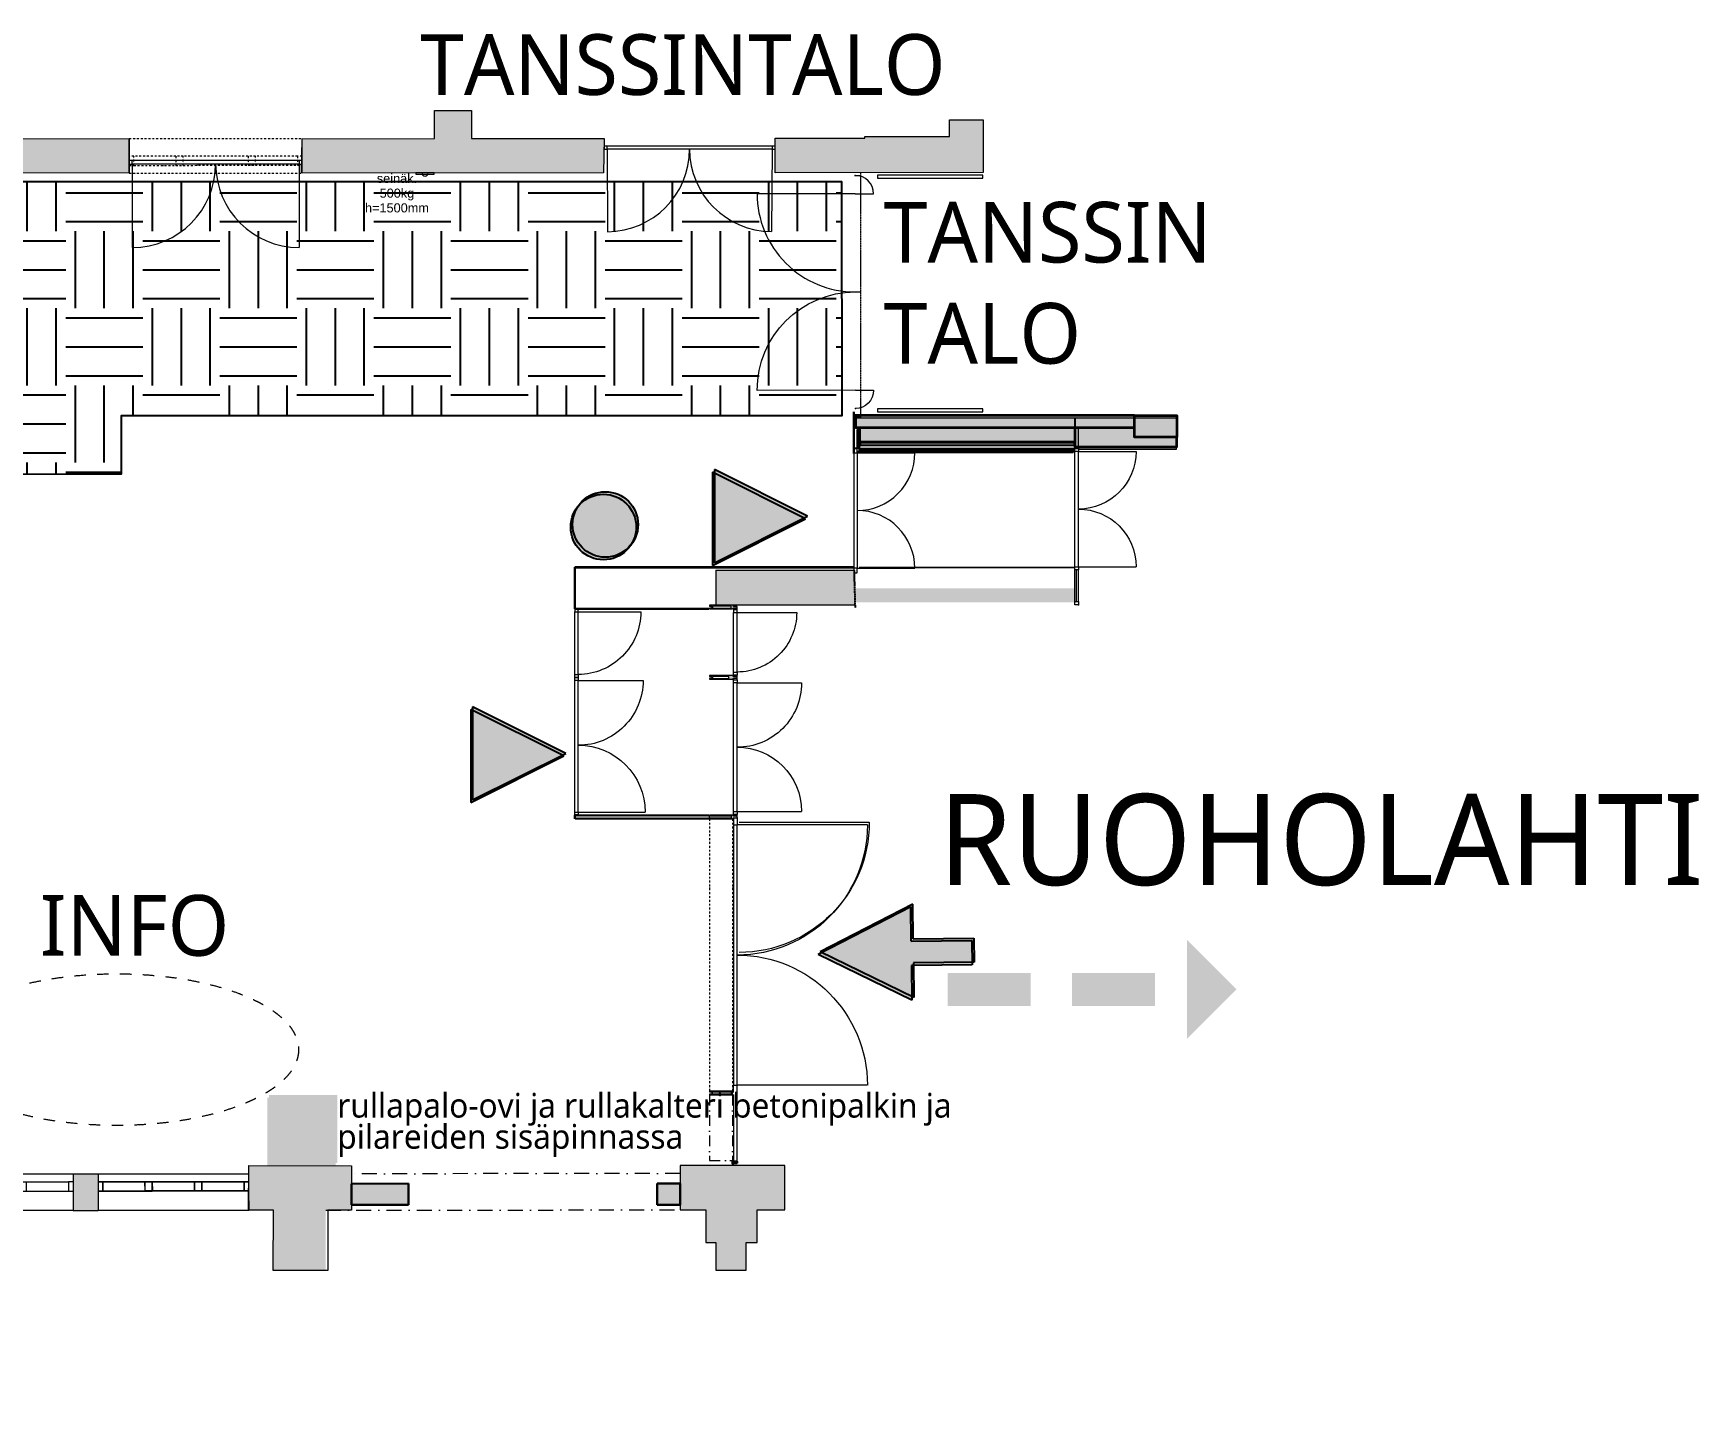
# Model space of a CAD drawing. Header units: millimetres. Extents: x -2569 to 735611, y -420503 to 265310.
# Drawn here: x 456196 to 483652, y 33043 to 55679 of the extents above; entities that cross this region are included whole.
import ezdxf

# ---------------------------------------------------------------- set-up
doc = ezdxf.new("R2010")
doc.units = ezdxf.units.MM
for name, pattern in [('DASHDOT', [10, 5, -2.5, 0, -2.5]), ('DASHDOT2', [12.7, 6.35, -3.175, 0, -3.175]), ('KATKOVIIVA', [75, 37.5, -37.5]), ('Pistekatkoviiva', [335.138881, 176.388884, -88.194442, 0, -70.555556])]:
    doc.linetypes.add(name, pattern=pattern)
for name, color, linetype in [('02 IKKUNA', 4, 'Continuous'), ('02 KALUSTEET', 7, 'Continuous'), ('02 Lasiovi', 4, 'Continuous'), ('02 OVI', 5, 'Continuous'), ('02 TERASSI', 30, 'Continuous'), ('02 YLÄPUOLINEN', 8, 'DASHDOT2'), ('03 TEKSTIT', 7, 'Continuous'), ('05 palosammuttimet', 240, 'Continuous'), ('05 Poistumistie', 72, 'Continuous'), ('06 sähkökeskus', 152, 'Continuous'), ('07 tavarat', 40, 'Continuous'), ('NewSEINAT ULKO', 7, 'Continuous')]:
    doc.layers.add(name, color=color, linetype=linetype)
for name, color, linetype, lineweight in [('02 KAIDE', 6, 'Continuous', 13), ('02 KANTAVA', 24, 'Continuous', 35), ('02 KANTAVA _väri', 2, 'Continuous', 35), ('02 SEINALINJA', 151, 'Continuous', 13), ('02 TERÄS', 24, 'Continuous', 5), ('02 VÄLISEINÄ', 21, 'Continuous', 25), ('02 VÄLISEINÄ _väri', 21, 'Continuous', 25)]:
    doc.layers.add(name, color=color, linetype=linetype, lineweight=lineweight)
doc.styles.get("Standard").update_dxf_attribs({"font": ''})
doc.styles.get('Standard').set_extended_font_data('Roboto')
pattern_1 = [(45, (271365, 7504), (-4772.97, 4772.97), [0, -4500, 0, -6750]), (110, (286365, 7504), (6342.93, 2308.64), [0, -3300, 0, -5700])]
pattern_2 = [(45, (271439.5, 7369), (-4772.97, 4772.97), [0, -4500, 0, -6750]), (110, (286439.5, 7369), (6342.93, 2308.64), [0, -3300, 0, -5700])]
pattern_3 = [(45, (271365, 7504), (-4772.97, 4772.97), [0, -4500, 0, -6750]), (110, (286365, 7504), (6342.93, 2308.64), [0, -3300, 0, -5700])]
pattern_4 = [(45, (271439.5, 7369), (-4772.97, 4772.97), [0, -4500, 0, -6750]), (110, (286439.5, 7369), (6342.93, 2308.64), [0, -3300, 0, -5700])]

# ---------------------------------------------------------------- blocks, each defined once
blk = doc.blocks.new('Palosamuttimet')
at = {"layer": '05 palosammuttimet'}
blk.add_hatch(color=256, dxfattribs=at).paths.add_polyline_path([(675, 0, 1), (-675, 0, 1)])
blk.add_circle((0, 0), 675, dxfattribs=at)
blk = doc.blocks.new('Poistumistie')
at = {"layer": '05 Poistumistie'}
blk.add_hatch(color=256, dxfattribs=at).paths.add_polyline_path([(-768, 0), (768, 0), (0, 1535)])
for p, q in [((0, 1535), (-768, 0)), ((768, 0), (0, 1535)), ((-768, 0), (768, 0))]:
    blk.add_line(p, q, dxfattribs=at)
blk = doc.blocks.new('Tavaran kuljetusreitti')
at = {"layer": '07 tavarat'}
blk.add_hatch(color=256, dxfattribs=at).paths.add_polyline_path([(0, 2535), (-768, 1000), (-200, 1000), (-200, 0), (200, 0), (200, 1000), (768, 1000)])
for p, q in [((-768, 1000), (0, 2535)), ((768, 1000), (0, 2535)), ((-200, 1000), (-768, 1000)), ((-200, 0), (-200, 1000)), ((200, 1000), (200, 0)), ((200, 1000), (768, 1000)), ((200, 0), (-200, 0))]:
    blk.add_line(p, q, dxfattribs=at)
blk = doc.blocks.new('JKMM ovi_72')
at = {"layer": '02 OVI', "linetype": 'Continuous', "lineweight": 13}
for q in [(-660, 300), (-660, -1620)]:
    blk.add_line((-660, 0), q, dxfattribs=at)
for radius, start, end in [(300, 90, 180), (1620, 270, 0)]:
    blk.add_arc((-660, 0), radius, start, end, dxfattribs=at)
blk.add_point((-960, 0), dxfattribs=at)
blk = doc.blocks.new('JKMM ovi_107')
at = {"layer": '02 OVI', "linetype": 'Continuous', "lineweight": 13}
for p, q in [((-1360, 0), (-1350, 1360)), ((1360, 0), (1354, 1360)), ((-1360, 0), (-1410, 0)), ((-1410, 0), (-1410, -50)), ((-1360, 0), (1360, 0)), ((-1360, -50), (-1360, 0)), ((1410, 0), (1360, 0)), ((1360, 0), (1360, -50)), ((1410, -50), (1410, 0)), ((-1410, -50), (-1360, -50)), ((-1360, -50), (1360, -50)), ((1360, -50), (1410, -50))]:
    blk.add_line(p, q, dxfattribs=at)
for centre, start, end in [((-1360, 0), 0, 89.5766), ((1360, 0), 90.2408, 180)]:
    blk.add_arc(centre, 1360, start, end, dxfattribs=at)
blk = doc.blocks.new('JKMM ovi_110')
at = {"layer": '02 OVI', "linetype": 'Continuous', "lineweight": 13}
for p, q in [((-1375, 0), (-1375, 1375)), ((1375, 0), (1375, 1375)), ((-1375, 0), (-1425, 0)), ((-1425, 0), (-1425, -60)), ((-1375, 0), (1375, 0)), ((-1375, -60), (-1375, 0)), ((1425, 0), (1375, 0)), ((1375, 0), (1375, -60)), ((1425, -60), (1425, 0)), ((-1425, -60), (-1375, -60)), ((-1375, -60), (1375, -60)), ((1375, -60), (1425, -60))]:
    blk.add_line(p, q, dxfattribs=at)
for centre, start, end in [((-1375, 0), 0, 90), ((1375, 0), 90, 180)]:
    blk.add_arc(centre, 1375, start, end, dxfattribs=at)
blk = doc.blocks.new('Suorakulmainen oviaukko 21_17')
at = {"layer": '02 KANTAVA', "linetype": 'Continuous', "lineweight": 20}
for p, q in [((-1425, 0), (-1425, 570)), ((1425, 0), (1425, 570))]:
    blk.add_line(p, q, dxfattribs=at)
blk = doc.blocks.new('Ikkuna kolmiosainen 21_6')
at = {"layer": '02 IKKUNA', "linetype": 'Continuous', "lineweight": 13}
for p, q in [((-1240, 0), (-1165, 0)), ((-1165, 0), (-1165, -150)), ((-1165, 0), (-468, 0)), ((-468, -150), (-468, 0)), ((-468, 0), (-408, 0)), ((-408, 0), (-348, 0)), ((-348, 0), (-348, -150)), ((-348, 0), (348, 0)), ((348, -150), (348, 0)), ((348, 0), (408, 0)), ((408, 0), (468, 0)), ((468, 0), (468, -150)), ((468, 0), (1165, 0)), ((1165, -150), (1165, 0)), ((1165, 0), (1240, 0)), ((-1165, -150), (-1240, -150)), ((-468, -150), (-1165, -150)), ((-408, -150), (-468, -150)), ((-348, -150), (-408, -150)), ((348, -150), (-348, -150)), ((408, -150), (348, -150)), ((468, -150), (408, -150)), ((1165, -150), (468, -150)), ((1240, -150), (1165, -150))]:
    blk.add_line(p, q, dxfattribs=at)
at = {"layer": '02 KANTAVA', "linetype": 'Continuous', "lineweight": 20}
for p, q in [((-1240, 130), (-1240, 0)), ((-1240, 0), (-1240, -150)), ((1240, 130), (1240, 0)), ((1240, 0), (1240, -150)), ((1240, 0), (1240, -150)), ((-1240, -150), (-1240, -470)), ((1240, -150), (1240, -470))]:
    blk.add_line(p, q, dxfattribs=at)
at = {"layer": '02 SEINALINJA', "linetype": 'Continuous', "lineweight": 13}
for p, q in [((-1240, 130), (1240, 130)), ((-1240, -470), (1240, -470))]:
    blk.add_line(p, q, dxfattribs=at)
blk = doc.blocks.new('Seina_12_1', base_point=(188435, 44438))
at = {"layer": '02 IKKUNA', "linetype": 'Continuous', "lineweight": 13}
for p, q in [((183138, 44302), (183063, 44302)), ((183834, 44303), (183138, 44302)), ((183138, 44152), (183138, 44302)), ((183894, 44303), (183834, 44303)), ((183834, 44303), (183834, 44153)), ((183954, 44303), (183894, 44303)), ((184651, 44304), (183954, 44303)), ((183954, 44153), (183954, 44303)), ((184711, 44304), (184651, 44304)), ((184651, 44304), (184651, 44154)), ((184771, 44304), (184711, 44304)), ((185468, 44305), (184771, 44304)), ((184771, 44154), (184771, 44304)), ((185543, 44305), (185468, 44305)), ((185468, 44305), (185468, 44155)), ((186030, 44305), (185955, 44305)), ((186727, 44306), (186030, 44305)), ((186030, 44155), (186030, 44305)), ((186787, 44306), (186727, 44306)), ((186727, 44306), (186727, 44156)), ((186847, 44306), (186787, 44306)), ((187544, 44307), (186847, 44306)), ((186847, 44156), (186847, 44306)), ((187604, 44307), (187544, 44307)), ((187544, 44307), (187544, 44157)), ((187664, 44307), (187604, 44307)), ((188360, 44308), (187664, 44307)), ((187664, 44157), (187664, 44307)), ((188435, 44308), (188360, 44308)), ((188360, 44308), (188360, 44158)), ((183063, 44152), (183138, 44152)), ((183138, 44152), (183834, 44153)), ((183834, 44153), (183894, 44153)), ((183894, 44153), (183954, 44153)), ((183954, 44153), (184651, 44154)), ((184651, 44154), (184711, 44154)), ((184711, 44154), (184771, 44154)), ((184771, 44154), (185468, 44155)), ((185468, 44155), (185543, 44155)), ((185955, 44155), (186030, 44155)), ((186030, 44155), (186727, 44156)), ((186727, 44156), (186787, 44156)), ((186787, 44156), (186847, 44156)), ((186847, 44156), (187544, 44157)), ((187544, 44157), (187604, 44157)), ((187604, 44157), (187664, 44157)), ((187664, 44157), (188360, 44158)), ((188360, 44158), (188435, 44158))]:
    blk.add_line(p, q, dxfattribs=at)
at = {"layer": '02 IKKUNA', "linetype": 'Continuous', "lineweight": 20}
for p, q in [((183063, 44302), (183063, 44152)), ((183063, 44302), (183063, 44152)), ((185543, 44305), (185543, 44155)), ((185543, 44305), (185543, 44155)), ((185955, 44305), (185955, 44155)), ((185955, 44305), (185955, 44155)), ((188435, 44308), (188435, 44158)), ((188435, 44308), (188435, 44158))]:
    blk.add_line(p, q, dxfattribs=at)
at = {"layer": '02 KANTAVA', "linetype": 'Continuous', "lineweight": 20}
for p, q in [((183062, 44432), (183063, 44302)), ((185542, 44435), (185543, 44305)), ((185955, 44435), (185955, 44305)), ((188435, 44438), (188435, 44308)), ((183063, 44152), (183063, 43832)), ((185543, 44155), (185543, 43835)), ((185955, 44155), (185956, 43835)), ((188435, 44158), (188436, 43838))]:
    blk.add_line(p, q, dxfattribs=at)
at = {"layer": '02 KANTAVA', "linetype": 'Continuous', "lineweight": 20, "flags": 128}
for points in [[(185956, 44435), (185544, 44435)], [(185544, 43835), (185957, 43835)]]:
    blk.add_lwpolyline(points, dxfattribs=at)
at = {"layer": '02 SEINALINJA', "linetype": 'Continuous', "lineweight": 13}
for p, q in [((185542, 44435), (183062, 44432)), ((188435, 44438), (185955, 44435)), ((185543, 43835), (183063, 43832)), ((188436, 43838), (185956, 43835))]:
    blk.add_line(p, q, dxfattribs=at)
at = {"layer": '02 IKKUNA', "linetype": 'Continuous', "lineweight": 13, "xscale": -1, "zscale": 1000, "rotation": 0.0693295740180263}
blk.add_blockref('Ikkuna kolmiosainen 21_6', (184303, 44303), dxfattribs=at)
at = {"layer": '02 IKKUNA', "linetype": 'Continuous', "lineweight": 13, "zscale": 1000, "rotation": 0.0693295740180263}
blk.add_blockref('Ikkuna kolmiosainen 21_6', (187195, 44307), dxfattribs=at)
blk = doc.blocks.new('Laatta_75_1', base_point=(161590, 44571))
at = {"layer": '02 KALUSTEET', "linetype": 'Continuous', "lineweight": 13, "flags": 128}
blk.add_lwpolyline([(161590, 44571), (161890, 44571), (161890, 44591), (161590, 44591)], close=True, dxfattribs=at)
blk = doc.blocks.new('Sinäkoukku')
at = {"layer": '02 KALUSTEET', "lineweight": 20}
blk.add_arc((0, 0), 50, 0, 180, dxfattribs=at)
at = {"layer": '02 KALUSTEET', "linetype": 'Continuous', "lineweight": 13}
blk.add_blockref('Laatta_75_1', (-150, 0), dxfattribs=at)
blk = doc.blocks.new('JKMM ovi_131')
at = {"layer": '02 Lasiovi', "linetype": 'Continuous', "lineweight": 13}
for p, q in [((-830, 0), (-830, 950)), ((1070, 0), (1070, 950)), ((-1405, 0), (-1455, 0)), ((-1455, 0), (-1455, -60)), ((-1405, -60), (-1405, 0)), ((-1405, 0), (-880, 0)), ((-830, 0), (-880, 0)), ((-880, 0), (-880, -60)), ((-830, 0), (1070, 0)), ((-830, -60), (-830, 0)), ((1120, 0), (1070, 0)), ((1070, 0), (1070, -60)), ((1120, 0), (1455, 0)), ((1120, -60), (1120, 0)), ((1455, -60), (1455, 0)), ((-1455, -60), (-1405, -60)), ((-1405, -30), (-880, -30)), ((-1405, -60), (-880, -60)), ((-880, -60), (-830, -60)), ((-830, -60), (1070, -60)), ((1070, -60), (1120, -60)), ((1120, -60), (1455, -60))]:
    blk.add_line(p, q, dxfattribs=at)
for centre, start, end in [((-830, 0), 0, 90), ((1070, 0), 90, 180)]:
    blk.add_arc(centre, 950, start, end, dxfattribs=at)

msp = doc.modelspace()

# ---------------------------------------------------------------- hatches: boundary and pattern name
at = {"layer": '02 KANTAVA', "linetype": 'Continuous', "lineweight": 20}
h = msp.add_hatch(dxfattribs=at)
h.set_pattern_fill('YLEINEN_TYHJA_RAKENNUSAI_16', color=256, style=0, pattern_type=2)
h.set_pattern_definition(pattern_2)
h.paths.add_polyline_path([(460756, 53872), (460756, 53302), (465735, 53306), (465734, 53876)])
h = msp.add_hatch(dxfattribs=at)
h.set_pattern_fill('YLEINEN_TYHJA_RAKENNUSAI_16', color=256, style=0, pattern_type=2)
h.set_pattern_definition(pattern_4)
h.paths.add_polyline_path([(460756, 53872), (460756, 53302), (465735, 53306), (465734, 53876)])
h = msp.add_hatch(dxfattribs=at)
h.set_pattern_fill('YLEINEN_TYHJA_RAKENNUSAI_16', color=256, style=0, pattern_type=2)
h.set_pattern_definition(pattern_2)
h.paths.add_polyline_path([(470035, 53880), (468554, 53878), (468555, 53308), (470035, 53310)])
h = msp.add_hatch(dxfattribs=at)
h.set_pattern_fill('YLEINEN_TYHJA_RAKENNUSAI_16', color=256, style=0, pattern_type=2)
h.set_pattern_definition(pattern_4)
h.paths.add_polyline_path([(470035, 53880), (468554, 53878), (468555, 53308), (470035, 53310)])
h = msp.add_hatch(dxfattribs=at)
h.set_pattern_fill('YLEINEN_TYHJA_RAKENNUSAI_16', color=256, style=0, pattern_type=2)
h.set_pattern_definition(pattern_1)
h.paths.add_polyline_path([(475740, 36935), (475290, 36335), (475720, 36335), (475720, 36625), (475720, 36805), (475740, 36805)])
h = msp.add_hatch(dxfattribs=at)
h.set_pattern_fill('YLEINEN_TYHJA_RAKENNUSAI_16', color=256, style=0, pattern_type=2)
h.set_pattern_definition(pattern_1)
h.paths.add_polyline_path([(475646, 36935), (475290, 36358), (475290, 36335), (475740, 36935)])
h = msp.add_hatch(dxfattribs=at)
h.set_pattern_fill('YLEINEN_TYHJA_RAKENNUSAI_16', color=256, style=0, pattern_type=2)
h.set_pattern_definition(pattern_3)
h.paths.add_polyline_path([(475740, 36935), (475290, 36335), (475720, 36335), (475720, 36625), (475720, 36805), (475740, 36805)])
h = msp.add_hatch(dxfattribs=at)
h.set_pattern_fill('YLEINEN_TYHJA_RAKENNUSAI_16', color=256, style=0, pattern_type=2)
h.set_pattern_definition(pattern_3)
h.paths.add_polyline_path([(475646, 36935), (475290, 36358), (475290, 36335), (475740, 36935)])
h = msp.add_hatch(dxfattribs=at)
h.set_pattern_fill('YLEINEN_TYHJA_RAKENNUSAI_16', color=256, style=0, pattern_type=2)
h.set_pattern_definition(pattern_1)
h.paths.add_polyline_path([(478200, 36935), (478200, 36805), (478240, 36805), (478240, 36625), (478240, 36335), (478615, 36335), (478615, 36625), (478615, 36805), (478635, 36805), (478635, 36935)])
h = msp.add_hatch(dxfattribs=at)
h.set_pattern_fill('YLEINEN_TYHJA_RAKENNUSAI_16', color=256, style=0, pattern_type=2)
h.set_pattern_definition(pattern_3)
h.paths.add_polyline_path([(478200, 36935), (478200, 36805), (478240, 36805), (478240, 36625), (478240, 36335), (478615, 36335), (478615, 36625), (478615, 36805), (478635, 36805), (478635, 36935)])
h = msp.add_hatch(dxfattribs=at)
h.set_pattern_fill('YLEINEN_TYHJA_RAKENNUSAI_16', color=256, style=0, pattern_type=2)
h.set_pattern_definition(pattern_1)
h.paths.add_polyline_path([(481125, 36805), (481145, 36805), (481145, 36625), (481145, 36335), (481575, 36335), (481125, 36935)])
h = msp.add_hatch(dxfattribs=at)
h.set_pattern_fill('YLEINEN_TYHJA_RAKENNUSAI_16', color=256, style=0, pattern_type=2)
h.set_pattern_definition(pattern_1)
h.paths.add_polyline_path([(481575, 36935), (481125, 36935), (481575, 36335)])
h = msp.add_hatch(dxfattribs=at)
h.set_pattern_fill('YLEINEN_TYHJA_RAKENNUSAI_16', color=256, style=0, pattern_type=2)
h.set_pattern_definition(pattern_3)
h.paths.add_polyline_path([(481125, 36805), (481145, 36805), (481145, 36625), (481145, 36335), (481575, 36335), (481125, 36935)])
h = msp.add_hatch(dxfattribs=at)
h.set_pattern_fill('YLEINEN_TYHJA_RAKENNUSAI_16', color=256, style=0, pattern_type=2)
h.set_pattern_definition(pattern_3)
h.paths.add_polyline_path([(481575, 36935), (481125, 36935), (481575, 36335)])
at = {"layer": '02 KANTAVA _väri'}
h = msp.add_hatch(color=256, dxfattribs=at)
h.dxf.hatch_style = 1
h.paths.add_polyline_path([(457777, 53379), (457777, 53943), (455606, 53941), (455606, 54401), (455006, 54401), (455006, 53940), (452838, 53938), (452839, 53375)])
h = msp.add_hatch(color=256, dxfattribs=at)
h.dxf.hatch_style = 1
h.paths.add_polyline_path([(465597, 53382), (465605, 53948), (463420, 53947), (463420, 54407), (462810, 54407), (462810, 53947), (460627, 53939), (460627, 53373)])
h = msp.add_hatch(color=256, dxfattribs=at)
h.dxf.hatch_style = 1
h.paths.add_polyline_path([(469906, 53981), (469906, 53951), (468425, 53951), (468426, 53380), (471853, 53383), (471853, 54253), (471302, 54253), (471302, 53981)])
h = msp.add_hatch(color=256, dxfattribs=at)
h.dxf.hatch_style = 1
h.paths.add_polyline_path([(469725, 49342), (469749, 49342), (469749, 49382), (469725, 49382)])
h = msp.add_hatch(color=256, dxfattribs=at)
h.dxf.hatch_style = 1
h.paths.add_polyline_path([(469749, 49382), (469749, 49342), (469836, 49342), (469836, 49382)])
h = msp.add_hatch(color=256, dxfattribs=at)
h.dxf.hatch_style = 1
h.paths.add_polyline_path([(474349, 49182), (474349, 49342), (469749, 49342), (469749, 49182)])
h = msp.add_hatch(color=256, dxfattribs=at)
h.dxf.hatch_style = 1
h.paths.add_polyline_path([(473367, 49172), (473367, 49182), (469834, 49182), (469834, 48952), (473367, 48952)])
h = msp.add_hatch(color=256, dxfattribs=at)
h.dxf.hatch_style = 1
h.paths.add_polyline_path([(474349, 49342), (474349, 49382), (469836, 49382), (469836, 49342)])
h.paths.add_polyline_path([(475036, 49342), (475036, 49022), (475049, 49022), (475049, 49382), (474349, 49382), (474349, 49342)])
h = msp.add_hatch(color=256, dxfattribs=at)
h.dxf.hatch_style = 1
h.paths.add_polyline_path([(475036, 48862), (475036, 48982), (475036, 49022), (474349, 49022), (474349, 49182), (473369, 49182), (473369, 48862)])
h = msp.add_hatch(color=256, dxfattribs=at)
h.dxf.hatch_style = 1
h.paths.add_polyline_path([(475036, 49022), (475036, 49342), (474349, 49342), (474349, 49182), (474349, 49022)])
h = msp.add_hatch(color=256, dxfattribs=at)
h.dxf.hatch_style = 1
h.paths.add_polyline_path([(475049, 49022), (475036, 49022), (475036, 48982), (475036, 48862), (475049, 48862)])
h = msp.add_hatch(color=256, dxfattribs=at)
h.dxf.hatch_style = 1
h.paths.add_polyline_path([(469776, 48822), (469776, 48842), (469726, 48842), (469726, 48822)])
h = msp.add_hatch(color=256, dxfattribs=at)
h.dxf.hatch_style = 1
h.paths.add_polyline_path([(473427, 48862), (473427, 48837), (473427, 48822), (475036, 48822), (475036, 48862)])
h = msp.add_hatch(color=256, dxfattribs=at)
h.dxf.hatch_style = 1
h.paths.add_polyline_path([(469727, 46787), (469726, 46787), (469726, 46832), (467446, 46832), (467446, 46262), (469742, 46262)])
h = msp.add_hatch(color=256, dxfattribs=at)
h.dxf.hatch_style = 1
h.paths.add_polyline_path([(473367, 46302), (473367, 46312), (473367, 46532), (469734, 46532), (469741, 46302)])
h = msp.add_hatch(color=256, dxfattribs=at)
h.dxf.hatch_style = 1
h.paths.add_polyline_path([(467341, 42780), (467341, 42782), (465131, 42782), (465131, 42742), (467341, 42742), (467341, 42744)])
h = msp.add_hatch(color=256, dxfattribs=at)
h.dxf.hatch_style = 1
h.paths.add_polyline_path([(467721, 38242), (467341, 38242), (467341, 38230), (467381, 38230), (467381, 38194), (467341, 38194), (467341, 38182), (467721, 38182)])
h.paths.add_polyline_path([(467703, 38230), (467703, 38194), (467393, 38194), (467393, 38230)], flags=16)
h = msp.add_hatch(color=256, dxfattribs=at)
h.dxf.hatch_style = 1
h.paths.add_polyline_path([(457266, 36597), (457266, 36747), (457265, 36877), (456853, 36877), (456853, 36747), (456853, 36597), (456854, 36277), (457266, 36277)])
h = msp.add_hatch(color=256, dxfattribs=at)
h.dxf.hatch_style = 1
h.paths.add_polyline_path([(460153, 36280), (460152, 35290), (461016, 35289), (461016, 36281), (461441, 36282), (461440, 37011), (459747, 37016), (459745, 36280)])
h = msp.add_hatch(color=256, dxfattribs=at)
h.dxf.hatch_style = 1
h.paths.add_polyline_path([(467281, 36290), (467281, 35748), (467446, 35748), (467446, 35291), (467946, 35291), (467946, 35748), (468131, 35748), (468131, 36285), (468585, 36285), (468585, 37020), (466861, 37020), (466861, 36290)])
at = {"layer": '02 TERASSI'}
h = msp.add_hatch(dxfattribs=at)
h.set_pattern_fill('EARTH', color=256, scale=200)
h.set_pattern_definition([(0, (271310.3, -10925.4), (1270, 1270), [1270, -1270]), (0, (271310.3, -10449.2), (1270, 1270), [1270, -1270]), (0, (271310.3, -9972.9), (1270, 1270), [1270, -1270]), (90, (271469, -9814.2), (-1270, 1270), [1270, -1270]), (90, (271945.3, -9814.2), (-1270, 1270), [1270, -1270]), (90, (272421.6, -9814.2), (-1270, 1270), [1270, -1270])])
h.paths.add_polyline_path([(442275, 53232), (442274, 48384), (457651, 48419), (457652, 49381), (469529, 49381), (469527, 53232)])
at = {"layer": '02 TERÄS'}
h = msp.add_hatch(color=256, dxfattribs=at)
h.dxf.hatch_style = 1
h.paths.add_polyline_path([(467741, 46209), (467801, 46209), (467801, 46234), (467741, 46234), (467741, 46247), (467721, 46247), (467721, 46252), (467341, 46252), (467341, 46240), (467381, 46240), (467381, 46204), (467341, 46204), (467341, 46192), (467721, 46192), (467721, 46197), (467741, 46197)])
h.paths.add_polyline_path([(467393, 46204), (467393, 46240), (467703, 46240), (467703, 46204)], flags=16)
h = msp.add_hatch(color=256, dxfattribs=at)
h.dxf.hatch_style = 1
h.paths.add_polyline_path([(467801, 45074), (467741, 45074), (467741, 45087), (467721, 45087), (467721, 45092), (467341, 45092), (467341, 45080), (467381, 45080), (467381, 45044), (467341, 45044), (467341, 45032), (467721, 45032), (467721, 45037), (467741, 45037), (467741, 45049), (467801, 45049)])
h.paths.add_polyline_path([(467661, 45044), (467393, 45044), (467393, 45080), (467661, 45080)], flags=16)
h = msp.add_hatch(color=256, dxfattribs=at)
h.dxf.hatch_style = 1
h.paths.add_polyline_path([(467741, 42787), (467721, 42787), (467721, 42792), (467341, 42792), (467341, 42780), (467703, 42780), (467703, 42744), (467341, 42744), (467341, 42732), (467721, 42732), (467721, 42737), (467741, 42737), (467741, 42749), (467801, 42749), (467801, 42774), (467741, 42774)])
h = msp.add_hatch(color=256, dxfattribs=at)
h.dxf.hatch_style = 1
h.paths.add_polyline_path([(467801, 37084), (467741, 37084), (467741, 37097), (467721, 37097), (467721, 37047), (467741, 37047), (467741, 37059), (467801, 37059)])
at = {"layer": '02 VÄLISEINÄ'}
h = msp.add_hatch(color=256, dxfattribs=at)
h.dxf.hatch_style = 1
h.paths.add_polyline_path([(469834, 49182), (469784, 49182), (469784, 49142), (469821, 49142), (469821, 48935), (469834, 48935)])
h = msp.add_hatch(color=256, dxfattribs=at)
h.dxf.hatch_style = 1
h.paths.add_polyline_path([(473354, 48837), (469814, 48837), (469814, 48807), (473354, 48807)])
h = msp.add_hatch(color=256, dxfattribs=at)
h.dxf.hatch_style = 1
edge = h.paths.add_edge_path()
edge.add_ellipse((469776, 46862), major_axis=(674, 674), ratio=1, start_angle=315.6705, end_angle=315.9111)
edge.add_line((470728, 46877), (469812, 46877))
edge.add_line((469812, 46877), (469812, 46873))
edge.add_line((469812, 46873), (470728, 46873))
h = msp.add_hatch(color=256, dxfattribs=at)
h.dxf.hatch_style = 1
h.paths.add_polyline_path([(461441, 36718), (461441, 36368), (462382, 36370), (462381, 36720)])
h = msp.add_hatch(color=256, dxfattribs=at)
h.dxf.hatch_style = 1
h.paths.add_polyline_path([(466861, 36719), (466482, 36719), (466482, 36369), (466861, 36370)])
at = {"layer": '02 VÄLISEINÄ _väri'}
h = msp.add_hatch(color=256, dxfattribs=at)
h.dxf.hatch_style = 1
h.paths.add_polyline_path([(469821, 49142), (469771, 49142), (469771, 48842), (469776, 48842), (469821, 48842)])
h = msp.add_hatch(color=256, dxfattribs=at)
h.dxf.hatch_style = 1
h.paths.add_polyline_path([(473356, 48885), (473356, 48935), (469821, 48935), (469821, 48885)])
h = msp.add_hatch(color=256, dxfattribs=at)
h.dxf.hatch_style = 1
h.paths.add_polyline_path([(473341, 48800), (469801, 48800), (469801, 48770), (473341, 48770)])
h = msp.add_hatch(color=256, dxfattribs=at)
h.dxf.hatch_style = 1
h.paths.add_polyline_path([(465125, 42791), (465121, 42791), (465121, 42731), (465125, 42731)])
h = msp.add_hatch(color=256, dxfattribs=at)
h.dxf.hatch_style = 1
h.paths.add_polyline_path([(467331, 42735), (465131, 42735), (465131, 42731), (467331, 42731)])
at = {"layer": '03 TEKSTIT'}
for points in [[(475216, 40739), (476033, 39922), (475216, 39105)], [(471268, 39645), (471268, 40190), (472641, 40190), (472641, 39645)], [(473318, 39645), (473318, 40190), (474690, 40190), (474690, 39645)]]:
    msp.add_hatch(color=256, dxfattribs=at).paths.add_polyline_path(points)
at = {"layer": '06 sähkökeskus'}
for points in [[(461209, 38182), (460084, 38182), (460084, 37057), (461209, 37057)], [(461178, 38139), (460053, 38139), (460053, 37014), (461178, 37014)]]:
    msp.add_hatch(color=256, dxfattribs=at).paths.add_polyline_path(points)

# ---------------------------------------------------------------- linework, layer by layer
at = {"layer": '02 IKKUNA', "linetype": 'DASHDOT2', "lineweight": 13, "ltscale": 5}
for p, q in [((457852, 53653), (457777, 53653)), ((457852, 53503), (457852, 53653)), ((458547, 53653), (457852, 53653)), ((458607, 53653), (458547, 53653)), ((458547, 53653), (458547, 53503)), ((458667, 53653), (458607, 53653)), ((459737, 53654), (458667, 53653)), ((458667, 53503), (458667, 53653)), ((459797, 53654), (459737, 53654)), ((459737, 53654), (459737, 53504)), ((459857, 53654), (459797, 53654)), ((460552, 53655), (459857, 53654)), ((459857, 53504), (459857, 53654)), ((460627, 53655), (460552, 53655)), ((460552, 53655), (460552, 53505)), ((457777, 53503), (457852, 53503)), ((457852, 53503), (458547, 53503)), ((458547, 53503), (458607, 53503)), ((458607, 53503), (458667, 53503)), ((458667, 53503), (459737, 53504)), ((459737, 53504), (459797, 53504)), ((459797, 53504), (459857, 53504)), ((459857, 53504), (460552, 53505)), ((460552, 53505), (460627, 53505))]:
    msp.add_line(p, q, dxfattribs=at)
at = {"layer": '02 IKKUNA', "linetype": 'DASHDOT2', "lineweight": 20, "ltscale": 5}
for p, q in [((457777, 53503), (457777, 53653)), ((457777, 53503), (457777, 53653)), ((460627, 53505), (460627, 53655)), ((460627, 53505), (460627, 53655))]:
    msp.add_line(p, q, dxfattribs=at)
at = {"layer": '02 IKKUNA', "linetype": 'Continuous', "lineweight": 13}
for p, q in [((456778, 36746), (456081, 36746)), ((456081, 36596), (456778, 36596)), ((456853, 36747), (456778, 36746)), ((456778, 36746), (456778, 36596)), ((456778, 36596), (456853, 36597)), ((457341, 36747), (457266, 36747)), ((457266, 36597), (457341, 36597)), ((458037, 36748), (457341, 36747)), ((457341, 36597), (457341, 36747)), ((457341, 36597), (458037, 36598)), ((458097, 36748), (458037, 36748)), ((458037, 36748), (458037, 36598)), ((458037, 36598), (458097, 36598)), ((458157, 36748), (458097, 36748)), ((458097, 36598), (458157, 36598)), ((458854, 36749), (458157, 36748)), ((458157, 36598), (458157, 36748)), ((458157, 36598), (458854, 36599)), ((458914, 36749), (458854, 36749)), ((458854, 36749), (458854, 36599)), ((458854, 36599), (458914, 36599)), ((458974, 36749), (458914, 36749)), ((458914, 36599), (458974, 36599)), ((459671, 36750), (458974, 36749)), ((458974, 36599), (458974, 36749)), ((458974, 36599), (459671, 36600)), ((459746, 36750), (459671, 36750)), ((459671, 36750), (459671, 36600)), ((459671, 36600), (459746, 36600))]:
    msp.add_line(p, q, dxfattribs=at)
at = {"layer": '02 IKKUNA', "linetype": 'Continuous', "lineweight": 20}
for p, q in [((456853, 36747), (456853, 36597)), ((456853, 36747), (456853, 36597)), ((457266, 36747), (457266, 36597)), ((457266, 36747), (457266, 36597)), ((459746, 36750), (459746, 36600)), ((459746, 36750), (459746, 36600))]:
    msp.add_line(p, q, dxfattribs=at)
at = {"layer": '02 KAIDE', "linetype": 'Continuous', "lineweight": 13}
for points in [[(470116, 53289), (471851, 53289), (471851, 53339), (470116, 53339)], [(470116, 49440), (471851, 49440), (471851, 49490), (470116, 49490)]]:
    msp.add_lwpolyline(points, close=True, dxfattribs=at)
at = {"layer": '02 KALUSTEET', "linetype": 'KATKOVIIVA', "lineweight": 13, "ltscale": 5}
msp.add_ellipse((457569, 38928), major_axis=(3000, 0), ratio=0.416667, dxfattribs=at)
at = {"layer": '02 KANTAVA', "linetype": 'DASHDOT2', "lineweight": 20, "ltscale": 5}
for p, q in [((457777, 53653), (457777, 53943)), ((460627, 53655), (460627, 53945)), ((457777, 53373), (457777, 53503)), ((460627, 53375), (460627, 53505))]:
    msp.add_line(p, q, dxfattribs=at)
at = {"layer": '02 KANTAVA', "color": 4, "linetype": 'Pistekatkoviiva', "lineweight": 13}
for p, q in [((467341, 38182), (467341, 37102)), ((467341, 38182), (467721, 38182)), ((467721, 38182), (467721, 37102)), ((467341, 37102), (467721, 37102))]:
    msp.add_line(p, q, dxfattribs=at)
at = {"layer": '02 KANTAVA', "linetype": 'Continuous', "lineweight": 20}
for p, q in [((456853, 36877), (456853, 36747)), ((457265, 36877), (457266, 36747)), ((459745, 36880), (459746, 36750)), ((456853, 36597), (456854, 36277)), ((457266, 36597), (457266, 36277)), ((459746, 36600), (459746, 36280))]:
    msp.add_line(p, q, dxfattribs=at)
at = {"layer": '02 KANTAVA', "lineweight": 5}
for points in [[(452838, 53938), (455006, 53940), (455006, 54401), (455606, 54401), (455606, 53941), (457777, 53943), (457778, 53379), (452840, 53375), (452838, 53938)], [(460627, 53942), (462810, 53947), (462810, 54407), (463420, 54407), (463420, 53947), (465605, 53948), (465597, 53379), (460619, 53376), (460627, 53942)], [(468425, 53951), (469906, 53951), (469906, 53981), (471302, 53981), (471302, 54253), (471853, 54253), (471853, 53383), (468426, 53380), (468425, 53951)], [(469725, 49342), (475036, 49342), (475036, 48982), (475036, 48822), (473427, 48822)], [(469736, 49342), (475036, 49342), (475036, 48982), (475036, 48822), (473427, 48822)], [(467446, 46832), (469726, 46832)], [(467446, 46832), (467446, 46262), (469744, 46262)], [(467341, 46252), (467341, 46240), (467381, 46240), (467381, 46204), (467341, 46204), (467341, 46192), (467721, 46192), (467721, 46197), (467741, 46197), (467741, 46209), (467801, 46209), (467801, 46234), (467741, 46234), (467741, 46247), (467721, 46247), (467721, 46252), (467341, 46252)], [(467393, 46240), (467393, 46204), (467703, 46204), (467703, 46240), (467393, 46240)], [(467341, 45092), (467341, 45080), (467381, 45080), (467381, 45044), (467341, 45044), (467341, 45032), (467721, 45032), (467721, 45037), (467741, 45037), (467741, 45049), (467801, 45049), (467801, 45074), (467741, 45074), (467741, 45087), (467721, 45087), (467721, 45092), (467341, 45092)], [(467393, 45080), (467393, 45044), (467661, 45044), (467661, 45080), (467393, 45080)], [(467341, 42792), (467341, 42780), (467703, 42780), (467703, 42744), (467341, 42744), (467341, 42732), (467721, 42732), (467721, 42737), (467741, 42737), (467741, 42749), (467801, 42749), (467801, 42774), (467741, 42774), (467741, 42787), (467721, 42787), (467721, 42792), (467341, 42792)], [(460153, 36280), (459746, 36280), (459748, 37016), (461440, 37011), (461441, 36282), (461053, 36281), (461053, 35289), (460152, 35290), (460153, 36280)], [(467281, 35748), (467446, 35748), (467446, 35291), (467946, 35291), (467946, 35748), (468131, 35748), (468131, 36285), (468585, 36285), (468585, 37020), (466861, 37020), (466861, 36290), (467281, 36290), (467281, 35748)]]:
    msp.add_lwpolyline(points, dxfattribs=at)
at = {"layer": '02 KANTAVA', "ltscale": 100}
for points in [[(469749, 49382), (469749, 49182), (474349, 49182), (474349, 49382), (469725, 49382)], [(473369, 49182), (473369, 48862), (475049, 48862), (475049, 49022)]]:
    msp.add_lwpolyline(points, dxfattribs=at)
msp.add_lwpolyline([(474349, 49382), (475049, 49382), (475049, 49022), (474349, 49022)], close=True, dxfattribs=at)
at = {"layer": '02 KANTAVA', "lineweight": 5, "flags": 128}
for points in [[(467341, 42782), (465131, 42782)], [(465131, 42782), (465131, 42742)], [(465131, 42742), (467341, 42742)], [(467341, 42742), (467341, 42780)]]:
    msp.add_lwpolyline(points, dxfattribs=at)
for points in [[(467721, 38182), (467721, 38242), (467341, 38242), (467341, 38230), (467381, 38230), (467381, 38194), (467341, 38194), (467341, 38182)], [(467393, 38194), (467393, 38230), (467703, 38230), (467703, 38194)]]:
    msp.add_lwpolyline(points, close=True, dxfattribs=at)
at = {"layer": '02 KANTAVA', "linetype": 'Continuous', "lineweight": 30, "flags": 128}
msp.add_lwpolyline([(467801, 37059), (467801, 37084), (467741, 37084), (467741, 37097), (467721, 37097), (467721, 37047), (467741, 37047), (467741, 37059)], close=True, dxfattribs=at)
at = {"layer": '02 KANTAVA', "linetype": 'Continuous', "lineweight": 20, "flags": 128}
for points in [[(457267, 36877), (456854, 36877)], [(456855, 36277), (457267, 36277)]]:
    msp.add_lwpolyline(points, dxfattribs=at)
at = {"layer": '02 KANTAVA', "linetype": 'DASHDOT', "lineweight": 20, "ltscale": 50, "flags": 128}
for points in [[(466861, 36887), (461449, 36882)], [(461017, 36281), (466861, 36287)]]:
    msp.add_lwpolyline(points, dxfattribs=at)
at = {"layer": '02 Lasiovi', "linetype": 'Continuous', "lineweight": 13}
for p, q in [((469726, 48842), (469726, 48767)), ((469776, 48842), (469726, 48842)), ((469726, 48767), (469726, 46862)), ((469726, 48767), (469776, 48767)), ((469776, 48767), (469776, 48842)), ((469776, 48767), (469776, 46862)), ((469776, 48767), (470728, 48767)), ((469726, 46862), (469726, 46787)), ((469776, 46862), (469726, 46862)), ((469726, 46787), (469776, 46787)), ((469776, 46787), (469776, 46862)), ((469776, 46862), (470728, 46862))]:
    msp.add_line(p, q, dxfattribs=at)
for centre, major_axis, start_param, end_param in [((469776, 48767), (-674, 674), 2.356194, 3.926991), ((469776, 46862), (674, 674), 5.497787, 7.068583)]:
    msp.add_ellipse(centre, major_axis=major_axis, ratio=1, start_param=start_param, end_param=end_param, dxfattribs=at)
at = {"layer": '02 OVI', "linetype": 'Continuous', "lineweight": 13}
for p, q in [((469736, 53336), (469748, 53336)), ((469748, 53336), (469836, 53336)), ((469736, 51416), (469748, 51416)), ((469748, 51416), (469836, 51416)), ((465181, 46192), (465121, 46192)), ((465121, 46192), (465121, 46142)), ((465181, 46142), (465181, 46192)), ((467741, 46182), (467801, 46182)), ((467801, 46182), (467741, 46182)), ((467741, 46182), (467741, 46132)), ((467741, 46132), (467801, 46132)), ((467801, 46132), (467801, 46182)), ((465121, 45062), (465121, 45112)), ((465121, 45012), (465121, 45062)), ((465121, 45062), (465181, 45062)), ((465181, 45062), (465121, 45062)), ((465181, 45112), (465181, 45062)), ((465181, 45062), (465181, 45012)), ((467741, 45102), (467741, 45152)), ((467741, 45152), (467801, 45152)), ((467741, 45102), (467801, 45102)), ((467801, 45102), (467741, 45102)), ((467801, 45152), (467801, 45102)), ((467741, 45022), (467801, 45022)), ((467741, 44972), (467741, 45022)), ((467741, 45022), (467801, 45022)), ((467801, 44972), (467741, 44972)), ((467801, 45022), (467801, 44972)), ((465121, 42792), (465121, 42842)), ((465181, 42842), (465181, 42792)), ((467741, 42802), (467741, 42852)), ((467741, 42852), (467801, 42852)), ((467801, 42852), (467801, 42802)), ((465181, 42792), (465121, 42792)), ((467741, 42802), (467801, 42802)), ((467801, 42802), (467741, 42802)), ((467741, 42752), (467741, 42632)), ((467741, 42632), (467801, 42632)), ((467747, 38342), (467747, 42632)), ((467801, 42752), (467801, 42632)), ((467801, 42631), (467801, 42632)), ((467801, 38342), (467801, 42632)), ((469946, 42631), (467801, 42631)), ((469977, 42674), (467832, 42674)), ((467741, 38222), (467741, 38342)), ((467741, 38342), (467801, 38342)), ((467741, 38187), (467741, 37097)), ((469942, 38342), (467797, 38342)), ((467801, 38343), (467801, 38342)), ((467801, 38222), (467801, 38342)), ((467801, 37084), (467801, 38199))]:
    msp.add_line(p, q, dxfattribs=at)
at = {"layer": '02 OVI', "linetype": 'Continuous', "lineweight": 30}
for p, q in [((465121, 46192), (465171, 46192)), ((465121, 42792), (465171, 42792))]:
    msp.add_line(p, q, dxfattribs=at)
at = {"layer": '02 OVI', "color": 4, "linetype": 'Continuous', "lineweight": 13}
for p, q in [((465121, 45112), (465121, 46142)), ((465121, 46142), (465181, 46142)), ((465181, 45112), (465181, 46142)), ((465181, 46142), (466211, 46142)), ((467741, 45152), (467741, 46132)), ((467801, 45152), (467801, 46132)), ((467801, 46132), (468781, 46132)), ((465121, 45112), (465181, 45112)), ((465121, 42842), (465121, 45012)), ((465181, 45012), (465121, 45012)), ((465181, 42842), (465181, 45012)), ((465181, 45012), (466248, 45012)), ((467741, 42852), (467741, 44972)), ((467801, 42852), (467801, 44972)), ((467801, 44972), (468861, 44972)), ((465121, 42842), (465181, 42842)), ((465181, 42842), (466283, 42842)), ((467801, 42852), (468861, 42852))]:
    msp.add_line(p, q, dxfattribs=at)
at = {"layer": '02 OVI', "linetype": 'Continuous', "lineweight": 13, "flags": 128}
for points in [[(467741, 46197), (467741, 46182)], [(467801, 46182), (467801, 46209)], [(467741, 45102), (467741, 45087)], [(467741, 45037), (467741, 45022)], [(467801, 45074), (467801, 45102)], [(467801, 45022), (467801, 45049)], [(467741, 42802), (467741, 42787)], [(467801, 42774), (467801, 42802)]]:
    msp.add_lwpolyline(points, dxfattribs=at)
at = {"layer": '02 OVI', "color": 4, "linetype": 'Continuous', "lineweight": 13, "extrusion": (0, 0, -1)}
for centre, major_axis, start_param, end_param in [((465181, 46142), (-728, 728), 2.356194, 3.926991), ((467801, 46132), (-693, 693), 2.356194, 3.926991), ((465181, 45012), (-755, 755), 2.356194, 3.926991), ((467801, 44972), (-750, 750), 2.356194, 3.926991), ((465181, 42842), (780, 780), -0.785398, 0.785398), ((467801, 42852), (750, 750), -0.785398, 0.785398)]:
    msp.add_ellipse(centre, major_axis=major_axis, ratio=1, start_param=start_param, end_param=end_param, dxfattribs=at)
at = {"layer": '02 OVI', "linetype": 'Continuous', "lineweight": 13, "extrusion": (0, 0, -1)}
for centre, major_axis in [((467801, 42632), (1517, 1517)), ((467832, 42675), (1517, 1517)), ((467801, 38342), (-1517, 1517))]:
    msp.add_ellipse(centre, major_axis=major_axis, ratio=1, start_param=0.785398, end_param=2.356194, dxfattribs=at)
at = {"layer": '02 SEINALINJA', "linetype": 'DASHDOT2', "lineweight": 13, "ltscale": 5}
for p, q in [((457777, 53943), (460627, 53945)), ((457777, 53373), (460627, 53375))]:
    msp.add_line(p, q, dxfattribs=at)
at = {"layer": '02 SEINALINJA', "linetype": 'Continuous', "lineweight": 13}
for p, q in [((456853, 36877), (454373, 36874)), ((459745, 36880), (457265, 36877)), ((456854, 36277), (454374, 36274)), ((459746, 36280), (457266, 36277))]:
    msp.add_line(p, q, dxfattribs=at)
at = {"layer": '02 TERASSI'}
msp.add_lwpolyline([(469527, 53232), (469527, 53232), (442275, 53232), (442274, 48384), (457651, 48419), (457652, 49381), (469529, 49381), (469527, 53232)], dxfattribs=at)
at = {"layer": '02 VÄLISEINÄ'}
for p, q in [((469725, 49441), (469721, 49441)), ((469721, 49441), (469721, 48756)), ((469725, 48756), (469725, 49441)), ((473369, 49342), (473369, 48862)), ((469821, 48952), (473367, 48952)), ((469821, 48935), (473356, 48935)), ((469821, 48885), (469821, 48935)), ((473356, 48885), (469821, 48885)), ((469834, 48902), (469834, 48952)), ((473356, 48935), (473356, 48885)), ((469721, 48756), (469725, 48756)), ((469801, 48800), (473341, 48800)), ((469801, 48770), (469801, 48800)), ((473341, 48770), (469801, 48770)), ((469814, 48837), (473354, 48837)), ((469814, 48807), (469814, 48837)), ((473354, 48807), (469814, 48807)), ((473341, 48800), (473341, 48770)), ((473354, 48837), (473354, 48807)), ((465121, 46881), (465125, 46881)), ((465121, 46191), (465121, 46881)), ((469711, 46881), (465125, 46881)), ((465125, 46881), (465125, 46191)), ((465125, 46877), (469711, 46877)), ((465131, 46881), (465131, 46877)), ((469711, 46877), (469711, 46881)), ((465125, 46191), (465121, 46191)), ((465131, 46195), (465131, 46191)), ((467331, 46195), (465131, 46195)), ((465131, 46191), (467331, 46191)), ((467331, 46191), (467331, 46195)), ((465121, 42791), (465125, 42791)), ((465121, 42731), (465121, 42791)), ((465125, 42731), (465121, 42731)), ((465125, 42791), (465125, 42731)), ((465131, 42787), (465131, 42791)), ((465131, 42791), (467331, 42791)), ((467331, 42787), (465131, 42787)), ((465131, 42731), (465131, 42735)), ((465131, 42735), (467331, 42735)), ((467331, 42731), (465131, 42731)), ((467331, 42791), (467331, 42787)), ((467331, 42735), (467331, 42731))]:
    msp.add_line(p, q, dxfattribs=at)
at = {"layer": '02 VÄLISEINÄ', "linetype": 'Continuous', "lineweight": 20}
for p, q in [((469784, 49182), (469784, 48882)), ((469834, 49182), (469784, 49182)), ((469834, 48882), (469834, 49182)), ((469771, 49142), (469771, 48842)), ((469821, 49142), (469771, 49142)), ((469784, 48882), (469834, 48882)), ((469821, 48842), (469821, 49142)), ((469834, 48882), (469834, 48882)), ((469771, 48842), (469821, 48842)), ((469821, 48842), (469821, 48842))]:
    msp.add_line(p, q, dxfattribs=at)
at = {"layer": '02 VÄLISEINÄ', "color": 4, "linetype": 'DASHDOT2', "lineweight": 13, "ltscale": 5}
for p, q in [((467341, 42732), (467341, 38242)), ((467341, 42732), (467721, 42732)), ((467721, 42732), (467721, 38242)), ((467341, 38242), (467721, 38242))]:
    msp.add_line(p, q, dxfattribs=at)
at = {"layer": '02 VÄLISEINÄ', "linetype": 'Continuous', "lineweight": 20, "flags": 128}
for points in [[(473352, 46877), (469812, 46877)], [(469812, 46873), (473352, 46873)]]:
    msp.add_lwpolyline(points, dxfattribs=at)
at = {"layer": '02 VÄLISEINÄ', "linetype": 'Continuous', "lineweight": 13, "flags": 128}
for points in [[(469812, 46877), (469812, 46873)], [(473352, 46877), (473352, 46873)]]:
    msp.add_lwpolyline(points, dxfattribs=at)
at = {"layer": '02 VÄLISEINÄ', "linetype": 'Continuous', "lineweight": 30, "flags": 128}
for points in [[(462381, 36720), (461441, 36718)], [(461441, 36718), (461441, 36368)], [(462382, 36370), (462381, 36720)], [(466861, 36719), (466482, 36719)], [(466482, 36369), (466482, 36719)], [(466861, 36370), (466861, 36720)], [(461440, 36368), (462382, 36370)], [(466482, 36369), (466861, 36369)]]:
    msp.add_lwpolyline(points, dxfattribs=at)
at = {"layer": '02 YLÄPUOLINEN'}
msp.add_line((469726, 46832), (469744, 46207), dxfattribs=at)
at = {"layer": '02 YLÄPUOLINEN', "lineweight": 13, "flags": 128}
msp.add_lwpolyline([(469836, 49342), (469836, 53382)], dxfattribs=at)
at = {"layer": 'NewSEINAT ULKO', "color": 154, "linetype": 'Continuous', "lineweight": 13}
for p, q in [((473397, 46262), (473367, 46262)), ((473427, 46262), (473397, 46262))]:
    msp.add_line(p, q, dxfattribs=at)
msp.add_point((473427, 46262), dxfattribs=at)

# ---------------------------------------------------------------- block references
at = {"rotation": 180}
msp.add_blockref('Sinäkoukku', (462654, 53377), dxfattribs=at)
at = {"layer": '02 IKKUNA', "lineweight": 30}
msp.add_blockref('Seina_12_1', (459745, 36880), dxfattribs=at)
at = {"layer": '02 IKKUNA', "linetype": 'Continuous', "lineweight": 13, "xscale": -1, "zscale": 1000, "rotation": 0.06932957401796891}
msp.add_blockref('Ikkuna kolmiosainen 21_6', (455613, 36745), dxfattribs=at)
at = {"layer": '02 IKKUNA', "linetype": 'Continuous', "lineweight": 13, "zscale": 1000, "rotation": 0.0693295740180263}
msp.add_blockref('Ikkuna kolmiosainen 21_6', (458506, 36749), dxfattribs=at)
at = {"layer": '02 Lasiovi', "linetype": 'Continuous', "lineweight": 13, "xscale": -1, "zscale": 1000, "rotation": 270}
msp.add_blockref('JKMM ovi_131', (473427, 47717), dxfattribs=at)
at = {"layer": '02 OVI', "linetype": 'Continuous', "lineweight": 100, "xscale": -1, "zscale": 1000, "rotation": 0.04434862345942925}
msp.add_blockref('Suorakulmainen oviaukko 21_17', (459202, 53374), dxfattribs=at)
at = {"layer": '02 OVI', "linetype": 'Continuous', "lineweight": 13, "zscale": 1000}
for name, p, rotation in [('JKMM ovi_107', (467015, 53770), 180.0443486234593), ('JKMM ovi_110', (459202, 53524), 180.0443486234593), ('JKMM ovi_72', (469748, 52376), 270)]:
    msp.add_blockref(name, p, dxfattribs=dict(at, rotation=rotation))
at = {"layer": '02 OVI', "linetype": 'Continuous', "lineweight": 13, "xscale": -1, "zscale": 1000, "rotation": 270.0693496221394}
msp.add_blockref('JKMM ovi_72', (469749, 50456), dxfattribs=at)
at = {"layer": '05 palosammuttimet', "xscale": 0.8, "yscale": 0.8, "zscale": 0.8}
for p in [(465595, 47541), (465626, 47584)]:
    msp.add_blockref('Palosamuttimet', p, dxfattribs=at)
at = {"layer": '05 Poistumistie', "rotation": 270}
for p in [(467394, 47677), (467425, 47720), (463407, 43768), (463438, 43811)]:
    msp.add_blockref('Poistumistie', p, dxfattribs=at)
at = {"layer": '07 tavarat', "rotation": 90.64506484362767}
for p in [(471672, 40525), (471703, 40568)]:
    msp.add_blockref('Tavaran kuljetusreitti', p, dxfattribs=at)

# ---------------------------------------------------------------- texts
at = {"layer": '03 TEKSTIT'}
for s, p in [('rullapalo-ovi ja rullakalteri betonipalkin ja', (461207, 37808)), ('pilareiden sisäpinnassa', (461207, 37295))]:
    msp.add_text(s, height=400, dxfattribs=at).set_placement(p)
at = {"layer": '03 TEKSTIT', "attachment_point": 1}
for s, width, gutter_width, heights, insert, char_height in [('TANSSINTALO', 5806.26, 25, [0], (462572, 55664), 1000), ('TANSSIN\\PTALO', 5806.26, 25, [0], (470214, 52901), 1000), ('RUOHOLAHTI', 5806.26, 25, [0], (471120, 43140), 1500), ('\\pxt28;{\\fRoboto|b0|i0|c0|p2;INFO}', 4254.45, 5000, [6291], (456303, 41475), 1000)]:
    msp.add_mtext_dynamic_manual_height_columns(s, width=width, gutter_width=gutter_width, heights=heights, dxfattribs=dict(at, insert=insert, char_height=char_height))
at = {"layer": '03 TEKSTIT', "linetype": 'Continuous', "lineweight": 13, "insert": (462191, 52725), "char_height": 150, "attachment_point": 8, "line_spacing_factor": 0.971358}
msp.add_mtext('\\A1;{\\pqc;\\fArial|b0|i0|c0|p34;seinäk.\\P\\pqc;\\fArial|b0|i0|c0|p34;500kg\\P\\pqc;\\fArial|b0|i0|c0|p34;\\H1.000037x;h=1500mm}', dxfattribs=at)

doc.saveas('drawing.dxf')
